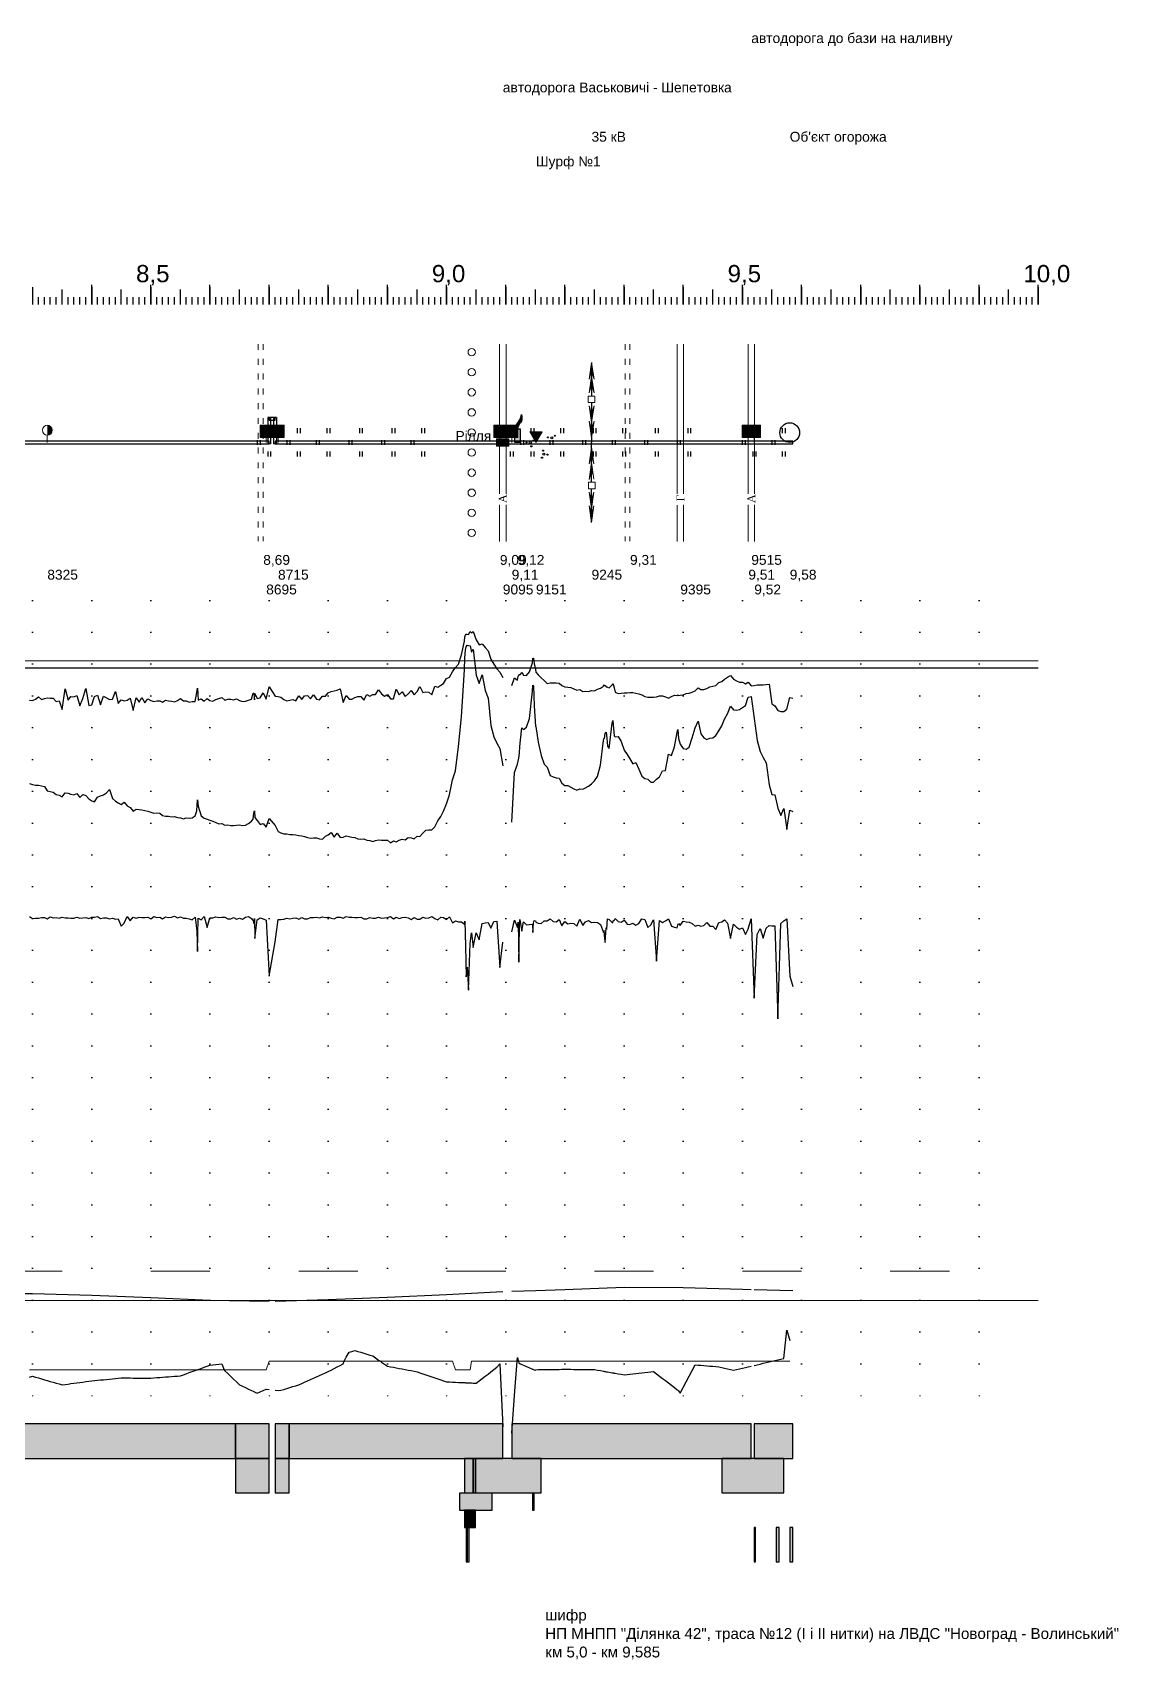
# Model space of a CAD drawing. Header units: millimetres. Extents: x -243 to 1784, y 0 to 1137.
# Drawn here: x 496 to 716.3, y 7.2 to 337.1 of the extents above; entities that cross this region are included whole.
import ezdxf

# ---------------------------------------------------------------- set-up
doc = ezdxf.new("R2010")
doc.units = ezdxf.units.MM
doc.linetypes.add('ACAD_ISO03W100', pattern=[30, 12, -18])
doc.linetypes.add('DOT', pattern=[6.35, 0, -6.35])
for name, color, linetype in [('График_G', 1, 'Continuous'), ('График_Rгр.', 79, 'Continuous'), ('График_U', 5, 'Continuous'), ('График_UPolar', 3, 'Continuous'), ('График_Глуб', 36, 'Continuous'), ('График_Среза_НеНормативной_Глубины', 10, 'Continuous'), ('ИсследТрД', 6, 'Continuous'), ('Кор сред грунта', 2, 'Continuous'), ('Макет', 7, 'Continuous'), ('Перешкоди', 7, 'Continuous'), ('Текст', 7, 'Continuous')]:
    doc.layers.add(name, color=color, linetype=linetype)
for name, color, linetype, lineweight in [('График_Rгр_20Ом.', 1, 'Continuous', 0), ('График_Rгр_50Ом.', 76, 'ACAD_ISO03W100', 0), ('График_U_085', 253, 'Continuous', 0), ('График_Нормативной_Глубины', 3, 'Continuous', 0)]:
    doc.layers.add(name, color=color, linetype=linetype, lineweight=lineweight)
doc.styles.get("Standard").update_dxf_attribs({"font": 'arial.ttf'})

# ---------------------------------------------------------------- blocks, each defined once
blk = doc.blocks.new('pipe')
at = {"layer": 'ИсследТрД'}
blk.add_lwpolyline([(0, -0.3), (1, -0.3), (1, 0.3), (0, 0.3)], close=True, dxfattribs=at)
blk = doc.blocks.new('Возд_переход')
at = {"layer": 'ИсследТрД'}
for p, q in [((-0.3, 5.1), (-0.3, -0.3)), ((0.3, 5.1), (-0.3, 5.1)), ((0.3, 5.1), (0.3, -0.3)), ((0.3, -0.3), (-0.3, -0.3))]:
    blk.add_line(p, q, dxfattribs=at)
blk = doc.blocks.new('Столб_километровый')
at = {"layer": 'Перешкоди', "linetype": 'ByBlock', "lineweight": 15}
blk.add_hatch(color=7, dxfattribs=at).paths.add_polyline_path([(0, 1.5, 0.414214), (1, 2.5, 0.414214), (0, 3.5)])
at = {"layer": 'Перешкоди', "color": 7, "linetype": 'ByBlock', "lineweight": 15}
blk.add_line((0, 0), (0, 1.5), dxfattribs=at)
blk.add_circle((0, 2.5), 1, dxfattribs=at)
blk = doc.blocks.new('Дорога_полевая')
at = {"layer": 'Перешкоди', "color": 7, "linetype": 'ACAD_ISO03W100', "lineweight": 15, "ltscale": 0.1}
for p, q in [((-1, 19.97), (-1, -20.03)), ((0, 19.97), (0, -20.03))]:
    blk.add_line(p, q, dxfattribs=at)
blk = doc.blocks.new('Установить_ПВ')
h = blk.add_hatch(color=256)
h.dxf.hatch_style = 1
h.set_gradient(color1=(255, 0, 0), color2=(250, 0, 0), one_color=1, tint=0.49)
h.paths.add_polyline_path([(1.25, 3.5), (-1.25, 3.5), (-1.25, 1), (1.25, 1)])
at = {"layer": 'Перешкоди', "color": 1, "linetype": 'ByBlock', "lineweight": 15}
for p, q in [((1.25, 3.5), (-1.25, 3.5)), ((-1.25, 3.5), (-1.25, 1)), ((1.25, 1), (1.25, 3.5)), ((-1.25, 1), (1.25, 1))]:
    blk.add_line(p, q, dxfattribs=at)
at = {"layer": 'Перешкоди', "color": 0, "linetype": 'ByBlock', "lineweight": 15}
blk.add_line((0, 1), (0, 0), dxfattribs=at)
blk = doc.blocks.new('Дорога_автомобильная')
at = {"layer": 'Перешкоди', "color": 7, "linetype": 'ByBlock', "lineweight": 15}
for p, q in [((-0.65, 19.91), (-0.65, -10.41)), ((0.68, 19.91), (0.68, -10.41)), ((-0.65, -12.61), (-0.65, -20.09)), ((0.68, -12.61), (0.68, -20.09))]:
    blk.add_line(p, q, dxfattribs=at)
at = {"layer": 'Перешкоди', "color": 7, "linetype": 'ByBlock', "lineweight": 25, "insert": (-0.8, -12.26), "char_height": 1.6, "width": 1.5652, "attachment_point": 1, "rotation": 90}
blk.add_mtext('{\\fTimes New Roman|b0|i0|c0|p18;A}', dxfattribs=at)
blk = doc.blocks.new('Кожух')
at = {"layer": 'Перешкоди', "linetype": 'ByBlock', "lineweight": 15}
blk.add_hatch(color=7, dxfattribs=at).paths.add_polyline_path([(1.24, 0.74), (-1.26, 0.74), (-1.26, -0.76), (1.24, -0.76)])
at = {"layer": 'Перешкоди', "color": 7, "linetype": 'ByBlock', "lineweight": 15}
for p, q in [((1.24, 0.74), (-1.26, 0.74)), ((-1.26, 0.74), (-1.26, -0.76)), ((1.24, -0.76), (1.24, 0.74)), ((-1.26, -0.76), (1.24, -0.76)), ((0.24, -0.76), (0.24, -0.76))]:
    blk.add_line(p, q, dxfattribs=at)
blk = doc.blocks.new('Установить_Свечу')
at = {"layer": 'Макет'}
h = blk.add_hatch(color=256, dxfattribs=at)
h.dxf.hatch_style = 1
h.set_gradient(color1=(255, 0, 0), color2=(245, 0, 0), one_color=1, tint=0.48)
edge = h.paths.add_edge_path()
edge.add_line((0.53, 2.79), (-0.07, 2.79))
edge.add_spline(control_points=[(-0.07, 2.79), (-0.08, 2.79), (-0.09, 2.79), (-0.09, 2.79)], knot_values=[3.172041, 3.172041, 3.172041, 3.172041, 3.230016, 3.230016, 3.230016, 3.230016], degree=3, periodic=0)
edge.add_spline(control_points=[(0.78, 5.7), (0.68, 5.21), (0.52, 4.5), (-0.17, 3.91), (-0.26, 3.39), (-0.16, 2.82), (-0.09, 2.79)], knot_values=[0, 0, 0, 0, 1.49347, 2.123055, 2.50913, 3.172041, 3.172041, 3.172041, 3.172041], degree=3, periodic=0)
edge.add_line((-0.09, 2.79), (-0.53, 2.79))
edge.add_line((-0.53, 2.79), (-0.53, 0))
edge.add_line((-0.53, 0), (0.53, 0))
edge.add_line((0.53, 0), (0.53, 2.79))
h = blk.add_hatch(color=256, dxfattribs=at)
h.dxf.hatch_style = 1
h.set_gradient(color1=(255, 0, 0), color2=(245, 0, 0), one_color=1, tint=0.48)
edge = h.paths.add_edge_path(flags=17)
edge.add_spline(control_points=[(0.78, 5.7), (0.68, 5.21), (0.52, 4.5), (-0.17, 3.91), (-0.26, 3.39), (-0.16, 2.82), (-0.09, 2.79)], knot_values=[0, 0, 0, 0, 1.49347, 2.123055, 2.50913, 3.172041, 3.172041, 3.172041, 3.172041], degree=3, periodic=0)
edge.add_line((-0.09, 2.79), (-0.07, 2.79))
edge.add_spline(control_points=[(-0.07, 2.79), (0.01, 2.82), (0.2, 3.66), (0.65, 4.03), (0.92, 4.68), (0.86, 5.23), (0.8, 5.6), (0.78, 5.7)], knot_values=[3.230016, 3.230016, 3.230016, 3.230016, 4.002642, 4.703049, 5.213754, 5.999148, 6.32898, 6.32898, 6.32898, 6.32898], degree=3, periodic=0)
edge = h.paths.add_edge_path(flags=17)
edge.add_spline(control_points=[(0.78, 5.7), (0.68, 5.21), (0.52, 4.5), (-0.17, 3.91), (-0.26, 3.39), (-0.16, 2.82), (-0.09, 2.79)], knot_values=[0, 0, 0, 0, 1.49347, 2.123055, 2.50913, 3.172041, 3.172041, 3.172041, 3.172041], degree=3, periodic=0)
edge.add_line((-0.09, 2.79), (-0.07, 2.79))
edge.add_spline(control_points=[(-0.07, 2.79), (0.01, 2.82), (0.2, 3.66), (0.65, 4.03), (0.92, 4.68), (0.86, 5.23), (0.8, 5.6), (0.78, 5.7)], knot_values=[3.230016, 3.230016, 3.230016, 3.230016, 4.002642, 4.703049, 5.213754, 5.999148, 6.32898, 6.32898, 6.32898, 6.32898], degree=3, periodic=0)
h = blk.add_hatch(color=256, dxfattribs=at)
h.dxf.hatch_style = 1
h.set_gradient(color1=(255, 0, 0), color2=(245, 0, 0), one_color=1, tint=0.48)
edge = h.paths.add_edge_path()
edge.add_spline(control_points=[(-0.07, 2.79), (0.01, 2.82), (0.2, 3.66), (0.65, 4.03), (0.92, 4.68), (0.86, 5.23), (0.8, 5.6), (0.78, 5.7)], knot_values=[3.230016, 3.230016, 3.230016, 3.230016, 4.002642, 4.703049, 5.213754, 5.999148, 6.32898, 6.32898, 6.32898, 6.32898], degree=3, periodic=0)
edge.add_spline(control_points=[(0.78, 5.7), (0.68, 5.21), (0.52, 4.5), (-0.17, 3.91), (-0.26, 3.39), (-0.16, 2.82), (-0.09, 2.79)], knot_values=[0, 0, 0, 0, 1.49347, 2.123055, 2.50913, 3.172041, 3.172041, 3.172041, 3.172041], degree=3, periodic=0)
edge.add_line((-0.09, 2.79), (-0.07, 2.79))
blk.add_spline([(0.78, 5.7), (0.25, 4.31), (-0.15, 3.82), (-0.22, 3.44), (-0.09, 2.79), (0.25, 3.55), (0.66, 4.12), (0.85, 4.59), (0.83, 5.38), (0.78, 5.7)], degree=3, dxfattribs=at)
at = {"layer": 'Перешкоди', "color": 0, "linetype": 'ByBlock'}
for p, q in [((-0.53, 0), (-0.53, 2.79)), ((-0.53, 2.79), (0.53, 2.79)), ((0.53, 0), (-0.53, 0)), ((0.53, 2.79), (0.53, 0))]:
    blk.add_line(p, q, dxfattribs=at)
blk = doc.blocks.new('Шурф')
at = {"layer": 'Перешкоди', "linetype": 'ByBlock', "lineweight": 15}
blk.add_hatch(color=0, dxfattribs=at).paths.add_polyline_path([(1.25, 2.17), (0, 0), (-1.25, 2.17)])
at = {"layer": 'Перешкоди', "color": 0, "linetype": 'ByBlock', "lineweight": 15}
for p, q in [((0, 0), (-1.25, 2.17)), ((1.25, 2.17), (-1.25, 2.17)), ((1.25, 2.17), (0, 0))]:
    blk.add_line(p, q, dxfattribs=at)
blk = doc.blocks.new('ЛЭП_35')
at = {"lineweight": 9}
for points in [[(0.5, 12.84), (0, 16.25), (-0.48, 12.85), (0, 14.42)], [(0.5, 10.07), (0, 13.47), (-0.48, 10.07), (0, 11.64)], [(0.5, 7.47), (0, 4.06), (-0.48, 7.46), (0, 5.9)], [(0.5, 4.34), (0, 0.94), (-0.48, 4.34), (0, 2.77)], [(0.5, 4.34), (0, 0.94), (-0.48, 4.34), (0, 2.77)], [(-0.5, -4.34), (0, -0.94), (0.48, -4.34), (0, -2.77)], [(-0.5, -4.34), (0, -0.94), (0.48, -4.34), (0, -2.77)], [(-0.5, -7.47), (0, -4.06), (0.48, -7.46), (0, -5.9)], [(-0.5, -10.07), (0, -13.47), (0.48, -10.07), (0, -11.64)], [(-0.5, -12.84), (0, -16.25), (0.48, -12.85), (0, -14.42)]]:
    blk.add_hatch(color=256, dxfattribs=at).paths.add_polyline_path(points)
for p, q in [((0, 16.25), (-0.48, 12.85)), ((-0.48, 12.85), (0, 14.42)), ((0, 13.47), (-0.48, 10.07)), ((0.5, 12.84), (0, 16.25)), ((0, 14.42), (0.5, 12.84)), ((0.5, 10.07), (0, 13.47)), ((-0.48, 10.07), (0, 11.64)), ((0, 11.64), (0.5, 10.07)), ((-0.67, 8.09), (-0.67, 9.42)), ((-0.67, 9.42), (0.67, 9.42)), ((0.67, 8.09), (-0.67, 8.09)), ((0, 4.06), (-0.48, 7.46)), ((-0.48, 7.46), (0, 5.9)), ((0.5, 7.47), (0, 4.06)), ((0, 5.9), (0.5, 7.47)), ((0.67, 9.42), (0.67, 8.09)), ((0, 0.94), (-0.48, 4.34)), ((-0.48, 4.34), (0, 2.77)), ((0.5, 4.34), (0, 0.94)), ((0, 2.77), (0.5, 4.34)), ((-0.5, -4.34), (0, -0.94)), ((0, -2.77), (-0.5, -4.34)), ((0, -0.94), (0.48, -4.34)), ((0.48, -4.34), (0, -2.77)), ((-0.5, -7.47), (0, -4.06)), ((0, -5.9), (-0.5, -7.47)), ((0, -4.06), (0.48, -7.46)), ((-0.62, -9.38), (-0.62, -8.05)), ((-0.62, -8.05), (0.71, -8.05)), ((0.71, -9.38), (-0.62, -9.38)), ((0.71, -8.05), (0.71, -9.38)), ((-0.5, -10.07), (0, -13.47)), ((0, -11.64), (-0.5, -10.07)), ((-0.5, -12.84), (0, -16.25)), ((0, -14.42), (-0.5, -12.84)), ((0, -13.47), (0.48, -10.07)), ((0.48, -10.07), (0, -11.64)), ((0, -16.25), (0.48, -12.85)), ((0.48, -12.85), (0, -14.42))]:
    blk.add_line(p, q, dxfattribs=at)
at = {"lineweight": -2}
for p, q in [((0, 16.25), (0, 9.44)), ((0, 8.09), (0, 0.94)), ((0, 0.94), (0, 0)), ((0, -0.94), (0, 0)), ((0, -8.05), (0, -0.94)), ((0, -16.25), (0, -9.38))]:
    blk.add_line(p, q, dxfattribs=at)
blk = doc.blocks.new('Дорога_грунтовая')
at = {"layer": 'Перешкоди', "color": 7, "linetype": 'ByBlock', "lineweight": 15}
for p, q in [((-0.65, 19.91), (-0.65, -10.41)), ((0.68, 19.91), (0.68, -10.41)), ((-0.65, -12.73), (-0.65, -20.09)), ((0.68, -12.63), (0.68, -20.09))]:
    blk.add_line(p, q, dxfattribs=at)
at = {"layer": 'Перешкоди', "color": 7, "linetype": 'ByBlock', "lineweight": 25, "insert": (-0.76, -11.96), "char_height": 1.6, "width": 1.5652, "attachment_point": 1, "rotation": 90}
blk.add_mtext('{\\fTimes New Roman|b0|i0|c204|p18;Г}', dxfattribs=at)
blk = doc.blocks.new('Объект')
at = {"lineweight": -2}
blk.add_circle((0, 2), 2, dxfattribs=at)
blk = doc.blocks.new('yellow')
at = {"layer": 'Кор сред грунта'}
h = blk.add_hatch(color=256, dxfattribs=at)
h.dxf.hatch_style = 1
h.paths.add_polyline_path([(0, -3.49), (1, -3.49), (1, 3.49), (0, 3.49)])
blk.add_lwpolyline([(0, -3.49), (1, -3.49), (1, 3.49), (0, 3.49)], close=True, dxfattribs=at)
blk = doc.blocks.new('red')
at = {"layer": 'График_G'}
h = blk.add_hatch(color=256, dxfattribs=at)
h.dxf.hatch_style = 1
h.paths.add_polyline_path([(0, -3.49), (1, -3.49), (1, 3.49), (0, 3.49)])
blk.add_lwpolyline([(0, -3.49), (1, -3.49), (1, 3.49), (0, 3.49)], close=True, dxfattribs=at)
blk = doc.blocks.new('blue')
at = {"layer": 'График_U'}
h = blk.add_hatch(color=256, dxfattribs=at)
h.dxf.hatch_style = 1
h.paths.add_polyline_path([(0, -3.49), (1, -3.49), (1, 3.49), (0, 3.49)])
blk.add_lwpolyline([(0, -3.49), (1, -3.49), (1, 3.49), (0, 3.49)], close=True, dxfattribs=at)
blk = doc.blocks.new('red_small')
at = {"layer": 'График_G'}
h = blk.add_hatch(color=256, dxfattribs=at)
h.dxf.hatch_style = 1
h.paths.add_polyline_path([(0, -1.74), (1, -1.74), (1, 1.74), (0, 1.74)])
blk.add_lwpolyline([(0, -1.74), (1, -1.74), (1, 1.74), (0, 1.74)], close=True, dxfattribs=at)
blk = doc.blocks.new('Луг')
at = {"layer": 'Перешкоди', "color": 3, "linetype": 'ByBlock'}
for p, q in [((-2.43, 0.5), (-2.43, -0.5)), ((-1.83, 0.5), (-1.83, -0.5)), ((-0.3, 2.93), (-0.3, 1.93)), ((0.3, 2.93), (0.3, 1.93)), ((-0.3, -1.82), (-0.3, -2.82)), ((0.3, -1.82), (0.3, -2.82))]:
    blk.add_line(p, q, dxfattribs=at)
blk = doc.blocks.new('Сх_поля')
at = {"layer": 'Перешкоди', "lineweight": -2, "insert": (0, 2.33), "char_height": 2, "width": 6.9421, "attachment_point": 1}
blk.add_mtext('Рiлля', dxfattribs=at)
blk = doc.blocks.new('Посадка')
at = {"layer": 'Перешкоди', "color": 3, "linetype": 'ByBlock', "lineweight": 15}
for centre in [(0.05, 18.32), (0.05, 14.25), (0.05, 10.18), (0.05, 6.11), (0.05, 2.04), (0.05, -2.04), (0.05, -6.11), (0.05, -10.18), (0.05, -14.25), (0.05, -18.32)]:
    blk.add_circle(centre, 0.75, dxfattribs=at)
blk = doc.blocks.new('Заросли_пролазные')
at = {"lineweight": -2}
h = blk.add_hatch(color=256, dxfattribs=at)
h.set_gradient(color1=(5, 5, 5), color2=(0, 0, 0), one_color=1)
h.paths.add_polyline_path([(1.49, 0.36, 1), (1.28, 0.36, 1)])
h.paths.add_polyline_path([(-0.1, 0.01, 1), (0.11, 0.01, 1)])
h.paths.add_polyline_path([(1.09, -0.77, 1), (0.88, -0.77, 1)])
h = blk.add_hatch(color=256, dxfattribs=at)
h.set_gradient(color1=(5, 5, 5), color2=(0, 0, 0), one_color=1)
h.paths.add_polyline_path([(5.84, 1.38, 1), (5.63, 1.38, 1)])
h.paths.add_polyline_path([(4.25, 1.03, 1), (4.46, 1.03, 1)])
h.paths.add_polyline_path([(5.44, 0.25, 1), (5.23, 0.25, 1)])
h = blk.add_hatch(color=256, dxfattribs=at)
h.set_gradient(color1=(5, 5, 5), color2=(0, 0, 0), one_color=1)
h.paths.add_polyline_path([(3.47, -1.65, 1), (3.26, -1.65, 1)])
h.paths.add_polyline_path([(3.26, -3.07, 1), (3.04, -3.07, 1)])
h.paths.add_polyline_path([(4.35, -2.46, 1), (4.14, -2.46, 1)])
for centre, radius in [((0, 0.01), 0.105), ((0.79, -0.06), 0.21), ((1.39, 0.36), 0.105), ((4.35, 1.03), 0.105), ((5.14, 0.96), 0.21), ((5.33, 0.25), 0.105), ((5.74, 1.38), 0.105), ((0.98, -0.77), 0.105), ((3.15, -3.07), 0.105), ((3.36, -1.65), 0.105), ((3.52, -2.36), 0.21), ((4.25, -2.46), 0.105)]:
    blk.add_circle(centre, radius, dxfattribs=at)
blk = doc.blocks.new('shkalaKm')
at = {"layer": 'Макет', "lineweight": -2}
for p, q in [((0, 3.5), (0, 0)), ((10, 3.5), (10, 0))]:
    blk.add_line(p, q, dxfattribs=at)
at = {"layer": 'Макет'}
for p, q in [((5, 0), (5, 3)), ((10, 0), (10, 4)), ((1, 0), (1, 1.5)), ((2, 0), (2, 1.5)), ((3, 0), (3, 1.5)), ((4, 0), (4, 1.5)), ((6, 0), (6, 1.5)), ((7, 0), (7, 1.5)), ((8, 0), (8, 1.5)), ((9, 0), (9, 1.5))]:
    blk.add_line(p, q, dxfattribs=at)
blk = doc.blocks.new('dots')
at = {"layer": 'Макет', "linetype": 'DOT', "lineweight": -2}
blk.add_line((0, 0), (0, -167), dxfattribs=at)

msp = doc.modelspace()

# ---------------------------------------------------------------- linework, layer by layer
at = {"layer": 'График_G'}
for points in [[(495.4, 157.91), (496, 157.51), (496.6, 157.58), (497.2, 157.57), (497.8, 157.69), (498.4, 157.68), (499, 157.4), (499.6, 157.82), (500.2, 157.63), (500.8, 157.72), (501.4, 157.56), (502, 157.77), (502.6, 157.64), (503.2, 157.63), (503.8, 157.54), (504.4, 157.56), (505, 157.76), (505.6, 157.57), (506.2, 157.59), (506.8, 157.72), (507.4, 157.51), (508, 157.77), (508.6, 157.76), (509.2, 157.87), (509.8, 157.49), (510.4, 157.59), (511, 157.64), (511.6, 157.45), (512.2, 157.54), (512.8, 157.37), (513.4, 157.4), (514, 155.96), (514.6, 156.51), (515.2, 157.91), (515.8, 157), (516.4, 157.76), (517, 157.57), (517.6, 157.78), (518.2, 157.72), (518.8, 157.7), (519.4, 157.77), (520, 157.39), (520.6, 157.87), (521.2, 157.68), (521.8, 157.77), (522.4, 157.45), (523, 157.82), (523.6, 157.72), (524.2, 157.74), (524.8, 157.96), (525.4, 157.64), (526, 157.82), (526.6, 157.54), (527.2, 157.56), (527.8, 157.39), (528.4, 157.19), (529, 157.78), (529.36, 154.9), (529.48, 150.77), (529.6, 157.58), (530.2, 157.2), (530.8, 157.87), (531.4, 155.63), (532, 157.59), (532.6, 157.64), (533.2, 157.82), (533.8, 157.72), (534.4, 157.74), (535, 157.77), (535.6, 157.45), (536.2, 157.45), (536.8, 157.72), (537.4, 157.37), (538, 157.57), (538.6, 157.38), (539.2, 157.78), (539.8, 157.91), (540.4, 157.51), (540.76, 157.02), (540.88, 156.45), (541, 157.5), (541.12, 153.45), (541.6, 157.21), (542.2, 157.64), (542.8, 157.45), (543.4, 157.16), (544, 145.8), (545.2, 152.73), (545.8, 157.26), (546.4, 157.26), (547, 157.35), (547.6, 157.56), (548.2, 157.39), (548.8, 157.57), (549.4, 157.59), (550, 157.35), (550.6, 157.7), (551.2, 157.4), (551.8, 157.39), (552.4, 157.69), (553, 157.68), (553.6, 157.77), (554.2, 157.64), (554.8, 157.82), (555.4, 157.72), (556, 157.74), (556.6, 157.56), (557.2, 157.39), (557.8, 157.75), (558.4, 157.78), (559, 157.54), (559.6, 157.89), (560.2, 157.77), (560.8, 157.76), (561.4, 157.69), (562, 157.68), (562.6, 157.77), (563.2, 157.45), (563.8, 157.45), (564.4, 157.72), (565, 157.56), (565.6, 157.56), (566.2, 157.76), (566.8, 157.57), (567.4, 157.59), (568, 157.72), (568.6, 157.89), (569.2, 157.4), (569.8, 157.76), (570.4, 157.5), (571, 157.68), (571.6, 157.77), (572.2, 157.64), (572.8, 157.26), (573.4, 157.72), (574, 157.37), (574.6, 157.37), (575.2, 157.76), (575.8, 157.57), (576.4, 157.59), (577, 157.91), (577.6, 157.51), (578.2, 157.21), (578.8, 157.76), (579.4, 157.69), (580, 157.31), (580.6, 157.81), (581.2, 156.63), (581.8, 156.98), (582.4, 156.84), (583, 156.82), (583.6, 156.37), (583.72, 156.92), (583.84, 151.85), (583.96, 145.69), (584.2, 147.65), (584.44, 142.94), (584.8, 152.42), (585.04, 154.56), (585.4, 151.61), (586, 154.6), (586.6, 153.15), (587.2, 156.46), (587.8, 156.63), (588.4, 156.67), (589, 155.54), (589.6, 156.85), (590.2, 156.92), (590.8, 147.55), (591.4, 152.71)], [(593.2, 154.79), (593.8, 157.12), (594.4, 155.66), (594.52, 156.73), (594.64, 148.65), (594.76, 155.37), (594.88, 157.25), (595, 156.42), (595.24, 154.9), (595.6, 156.83), (596.2, 156.22), (596.8, 156.24), (597.4, 156.33), (597.52, 154.67), (597.64, 156.54), (597.76, 157.1), (598, 157.01), (598.12, 156.73), (598.6, 156.53), (599.2, 156.5), (599.8, 157), (600.4, 156.99), (601, 157.4), (601.6, 156.85), (602.2, 156.84), (602.8, 157.25), (603.4, 155.98), (604, 156.91), (604.6, 156.42), (605.2, 156.57), (605.8, 156.5), (606.4, 155.93), (607, 157.33), (607.6, 156.09), (608.2, 156.79), (608.8, 157.08), (609.4, 156.68), (610, 156.71), (610.6, 156.69), (611.2, 156.3), (611.8, 154.63), (611.92, 155.05), (612.04, 153.37), (612.16, 152.63), (612.4, 155.58), (612.52, 155.32), (612.64, 157.4), (613, 157.28), (613.6, 156.7), (613.72, 156.64), (613.84, 157.14), (613.96, 157.1), (614.2, 157.5), (614.8, 156.85), (615.4, 156.77), (616, 157.14), (616.6, 156.34), (617.2, 156.29), (617.8, 156.55), (618.4, 156.14), (619, 156.44), (619.6, 157.4), (620.2, 157.31), (620.8, 155.66), (621.4, 156.17), (622, 157.24), (622.6, 148.81), (623.2, 157.07), (623.8, 156.65), (624.4, 157), (625, 157.41), (625.6, 155.92), (626.2, 155.73), (626.8, 155.61), (626.92, 156.14), (627.04, 156.44), (627.4, 156.1), (628, 156.93), (628.6, 156.78), (629.2, 156.73), (629.8, 156.49), (630.4, 155.9), (631, 156.14), (631.6, 155.9), (632.2, 156.07), (632.8, 156.67), (633.4, 155.92), (634, 155.92), (634.6, 155.24), (635.2, 156.7), (635.8, 156.81), (636.4, 157.22), (637, 156.56), (637.6, 153.42), (638.2, 156.36), (638.8, 155.74), (639.4, 155.34), (640, 155.58), (640.6, 154.22), (641.2, 155.32), (641.8, 157.41), (642.4, 141.36), (643, 154.24), (643.6, 155.43), (644.2, 153.53), (644.8, 155.51), (645.4, 156.1), (646, 156), (646.6, 156.03), (647.2, 137.13), (647.8, 156.49), (648.4, 157.02), (649, 157.44), (649.6, 145.82), (650.2, 143.67)]]:
    msp.add_lwpolyline(points, dxfattribs=at)
at = {"layer": 'График_Rгр.'}
for points in [[(593.2, 81.91), (598.12, 82.07), (604, 82.26), (616, 82.75), (628, 82.64), (640, 82.31), (641.8, 82.26)], [(423.4, 80.16), (424, 80.16), (436, 80.67), (448, 81.16), (460, 81.24), (472, 81.33), (484, 81.42), (496, 81.42), (508, 81.13), (520, 80.62), (532, 80.11), (544, 79.86)], [(545.2, 79.9), (556, 80.26), (568, 80.72), (580, 81.26), (591.4, 81.82)], [(642.4, 82.25), (650.2, 82.05)]]:
    msp.add_lwpolyline(points, dxfattribs=at)
at = {"layer": 'График_Rгр_20Ом.'}
msp.add_lwpolyline([(100, 80), (700, 80)], dxfattribs=at)
at = {"layer": 'График_Rгр_50Ом.'}
msp.add_lwpolyline([(100, 86), (700, 86)], dxfattribs=at)
at = {"layer": 'График_U'}
for points in [[(495.4, 184.84), (496, 184.65), (496.6, 184.54), (497.2, 184.51), (497.8, 184.42), (498.4, 184.28), (499, 183.4), (499.6, 183.22), (500.2, 183.13), (500.8, 182.6), (501.4, 182.48), (502, 182.16), (502.6, 182.99), (503.2, 182.9), (503.8, 182.67), (504.4, 182.59), (505, 182.85), (505.6, 181.99), (506.2, 182.6), (506.8, 182.46), (507.4, 181.72), (508, 181.37), (508.6, 181.13), (509.2, 182.08), (509.8, 182.39), (510.4, 182.53), (511, 182.94), (511.6, 183.66), (512.2, 181.83), (512.8, 181.28), (513.4, 180.97), (514, 180.63), (514.6, 181.06), (515.2, 180.3), (515.8, 179.98), (516.4, 179.26), (517, 179.66), (517.6, 179.61), (518.2, 179.54), (518.8, 179.4), (519.4, 179.22), (520, 179.05), (520.6, 178.82), (521.2, 178.93), (521.8, 178.84), (522.4, 178.36), (523, 178.24), (523.6, 178.24), (524.2, 178.1), (524.8, 178.15), (525.4, 177.94), (526, 177.92), (526.6, 177.67), (527.2, 177.87), (527.8, 177.83), (528.4, 177.92), (529, 178.27), (529.36, 179.29), (529.48, 181.56), (529.6, 180.23), (530.2, 178.29), (530.8, 177.85), (531.4, 177.62), (532, 177.45), (532.6, 177.2), (533.2, 176.97), (533.8, 176.71), (534.4, 176.74), (535, 176.44), (535.6, 176.46), (536.2, 176.35), (536.8, 176.35), (537.4, 176.42), (538, 176.46), (538.6, 176.34), (539.2, 176.39), (539.8, 176.76), (540.4, 177.22), (540.76, 177.61), (540.88, 178.82), (541, 179.33), (541.12, 177.98), (541.6, 177.36), (542.2, 176.56), (542.8, 176.72), (543.4, 175.99), (544, 177.76), (545.2, 176.34), (545.8, 175.1), (546.4, 174.84), (547, 174.65), (547.6, 174.66), (548.2, 174.51), (548.8, 174.52), (549.4, 174.44), (550, 174.31), (550.6, 174.28), (551.2, 174.12), (551.8, 173.92), (552.4, 173.75), (553, 173.85), (553.6, 173.84), (554.2, 173.66), (554.8, 173.57), (555.4, 174.19), (556, 174.47), (556.6, 174.95), (557.2, 173.99), (557.8, 174.81), (558.4, 173.89), (559, 173.96), (559.6, 174.22), (560.2, 174.08), (560.8, 173.98), (561.4, 173.92), (562, 173.64), (562.6, 173.54), (563.2, 173.66), (563.8, 173.4), (564.4, 173.29), (565, 173.12), (565.6, 173.29), (566.2, 173.47), (566.8, 173.36), (567.4, 173.4), (568, 173.4), (568.6, 172.85), (569.2, 173.26), (569.8, 173.05), (570.4, 173.38), (571, 173.54), (571.6, 173.43), (572.2, 173.91), (572.8, 173.82), (573.4, 173.61), (574, 174.19), (574.6, 174.1), (575.2, 174.77), (575.8, 175.39), (576.4, 175.44), (577, 175.46), (577.6, 176.09), (578.2, 177.32), (578.8, 178.19), (579.4, 179.24), (580, 180.72), (580.6, 182.57), (581.2, 185.6), (581.8, 187.46), (582.4, 192.37), (583, 198.38), (583.6, 207.9), (583.72, 210.37), (583.84, 211.91), (583.96, 212.56), (584.2, 212.88), (584.44, 212.86), (584.8, 212.76), (585.04, 211.46), (585.4, 212.06), (586, 206.84), (586.6, 205.12), (587.2, 206.9), (587.8, 203.75), (588.4, 202.16), (589, 196.62), (589.6, 194.34), (590.2, 193.04), (590.8, 191.97), (591.4, 188.43)], [(593.2, 177.04), (593.8, 187.06), (594.4, 188.8), (594.52, 189.4), (594.64, 190.02), (594.76, 191.02), (594.88, 192.34), (595, 193.68), (595.24, 196.18), (595.6, 195.81), (596.2, 196.28), (596.8, 198.04), (597.4, 203.55), (597.52, 204.83), (597.64, 204.69), (597.76, 200.63), (598, 196.44), (598.12, 196.43), (598.6, 193.27), (599.2, 190.51), (599.8, 188.76), (600.4, 188.18), (601, 186.48), (601.6, 186.24), (602.2, 186.04), (602.8, 185.97), (603.4, 184.96), (604, 184.45), (604.6, 184.45), (605.2, 184.14), (605.8, 183.77), (606.4, 183.52), (607, 183.75), (607.6, 183.7), (608.2, 184.01), (608.8, 184.29), (609.4, 184.82), (610, 185.4), (610.6, 186.28), (611.2, 188.59), (611.8, 193.56), (611.92, 193.96), (612.04, 193.96), (612.16, 195.03), (612.4, 195.26), (612.52, 194.05), (612.64, 192.4), (613, 191.99), (613.6, 197.06), (613.72, 197.63), (613.84, 196.01), (613.96, 194.52), (614.2, 194.33), (614.8, 194.36), (615.4, 193.38), (616, 191.64), (616.6, 190.77), (617.2, 189.89), (617.8, 188.87), (618.4, 189.15), (619, 187.78), (619.6, 186.37), (620.2, 185.86), (620.8, 185.72), (621.4, 185.14), (622, 185.14), (622.6, 185.74), (623.2, 186.23), (623.8, 187.45), (624.4, 187.5), (625, 190.84), (625.6, 190.53), (626.2, 192.3), (626.8, 195.17), (626.92, 195.81), (627.04, 193.96), (627.4, 192.83), (628, 191.93), (628.6, 191.85), (629.2, 192.25), (629.8, 194.12), (630.4, 196.13), (631, 197.5), (631.6, 194.93), (632.2, 194.13), (632.8, 193.8), (633.4, 194.03), (634, 194.13), (634.6, 194.59), (635.2, 195.56), (635.8, 196.57), (636.4, 197.92), (637, 198.96), (637.6, 200.52), (638.2, 199.77), (638.8, 199.73), (639.4, 199.89), (640, 200.28), (640.6, 200.7), (641.2, 202.36), (641.8, 202.53), (642.4, 198.05), (643, 193.57), (643.6, 191.33), (644.2, 190.1), (644.8, 189.08), (645.4, 184.59), (646, 182.64), (646.6, 182.57), (647.2, 179.86), (647.8, 178.38), (648.4, 179.82), (649, 175.56), (649.6, 179.42), (650.2, 179.18)]]:
    msp.add_lwpolyline(points, dxfattribs=at)
at = {"layer": 'График_U_085'}
msp.add_lwpolyline([(100, 209.7), (700, 209.7)], dxfattribs=at)
at = {"layer": 'График_UPolar'}
for points in [[(495.4, 201.77), (496, 201.67), (496.6, 201.94), (497.2, 202.42), (497.8, 201.88), (498.4, 202.1), (499, 202.2), (499.6, 202.18), (500.2, 202.18), (500.8, 201.52), (501.4, 201.62), (502, 199.89), (502.6, 204.04), (503.2, 201.75), (503.8, 202.52), (504.4, 202.46), (505, 202.67), (505.6, 200.64), (506.2, 202.08), (506.8, 204.09), (507.4, 200.65), (508, 200.78), (508.6, 202.5), (509.2, 202.76), (509.8, 200.8), (510.4, 202.6), (511, 202.2), (511.6, 201.89), (512.2, 201.98), (512.8, 203.53), (513.4, 201.06), (514, 201.84), (514.6, 201.65), (515.2, 201.74), (515.8, 202.15), (516.4, 199.69), (517, 202.2), (517.6, 201.37), (518.2, 202.3), (518.8, 201.2), (519.4, 202.03), (520, 201.66), (520.6, 201.5), (521.2, 201.59), (521.8, 201.59), (522.4, 201.38), (523, 201.75), (523.6, 201.6), (524.2, 201.55), (524.8, 201.41), (525.4, 201.72), (526, 202.07), (526.6, 201.64), (527.2, 201.59), (527.8, 201.34), (528.4, 201.49), (529, 201.5), (529.36, 203.29), (529.48, 204.16), (529.6, 201.76), (530.2, 202.02), (530.8, 201.55), (531.4, 202.07), (532, 201.68), (532.6, 201.57), (533.2, 201.87), (533.8, 202.12), (534.4, 202.29), (535, 201.74), (535.6, 201.96), (536.2, 201.96), (536.8, 201.83), (537.4, 202.03), (538, 201.71), (538.6, 201.5), (539.2, 201.54), (539.8, 201.79), (540.4, 201.98), (540.76, 203.2), (540.88, 203.18), (541, 201.83), (541.12, 203.09), (541.6, 202.1), (542.2, 202.21), (542.8, 203.27), (543.4, 201.95), (544, 204.49), (545.2, 202.56), (545.8, 202.52), (546.4, 202.34), (547, 201.92), (547.6, 201.59), (548.2, 201.76), (548.8, 201.89), (549.4, 201.6), (550, 202.63), (550.6, 201.92), (551.2, 202.64), (551.8, 202.71), (552.4, 202.04), (553, 202.82), (553.6, 201.93), (554.2, 201.82), (554.8, 202.59), (555.4, 202.57), (556, 203.23), (556.6, 203.51), (557.2, 203.64), (557.8, 203.81), (558.4, 204.05), (559, 201.29), (559.6, 202.69), (560.2, 201.94), (560.8, 201.93), (561.4, 202.3), (562, 202.5), (562.6, 202.48), (563.2, 201.75), (563.8, 202.89), (564.4, 202.57), (565, 202.91), (565.6, 202.93), (566.2, 203.87), (566.8, 203.02), (567.4, 202.58), (568, 202.92), (568.6, 202.01), (569.2, 202.03), (569.8, 203.97), (570.4, 202.85), (571, 203.45), (571.6, 202.53), (572.2, 203.04), (572.8, 203.72), (573.4, 202.85), (574, 203.53), (574.6, 204.53), (575.2, 203.29), (575.8, 203.46), (576.4, 203.39), (577, 202.85), (577.6, 204.6), (578.2, 204.42), (578.8, 204.79), (579.4, 205.14), (580, 206.12), (580.6, 206.45), (581.2, 207.49), (581.8, 208.36), (582.4, 209.07), (583, 210.93), (583.6, 213.69), (583.72, 214.6), (583.84, 214.96), (583.96, 215.13), (584.2, 215.13), (584.44, 215.05), (584.8, 215.68), (585.04, 215.38), (585.4, 215.68), (586, 213.96), (586.6, 212.99), (587.2, 213.19), (587.8, 212.43), (588.4, 211.78), (589, 210.1), (589.6, 209.07), (590.2, 208.08), (590.8, 207.43), (591.4, 206.34)], [(593.2, 204.75), (593.8, 206.28), (594.4, 205.79), (594.52, 206.59), (594.64, 206.79), (594.76, 206.98), (594.88, 207.04), (595, 206.96), (595.24, 207.43), (595.6, 206.83), (596.2, 206.73), (596.8, 207.52), (597.4, 209.3), (597.52, 210.26), (597.64, 210.26), (597.76, 209.22), (598, 207.96), (598.12, 207.46), (598.6, 206.91), (599.2, 206.3), (599.8, 205.77), (600.4, 205.13), (601, 205.29), (601.6, 205.28), (602.2, 205.25), (602.8, 205.23), (603.4, 204.72), (604, 204.48), (604.6, 204.38), (605.2, 204.32), (605.8, 204.07), (606.4, 203.79), (607, 203.93), (607.6, 203.53), (608.2, 203.55), (608.8, 203.53), (609.4, 203.71), (610, 203.68), (610.6, 203.98), (611.2, 204.18), (611.8, 204.59), (611.92, 204.88), (612.04, 204.72), (612.16, 204.72), (612.4, 204.48), (612.52, 204.49), (612.64, 204.41), (613, 204.25), (613.6, 204.9), (613.72, 205.11), (613.84, 204.74), (613.96, 204.24), (614.2, 203.36), (614.8, 203.08), (615.4, 203.19), (616, 203.23), (616.6, 203.26), (617.2, 203.3), (617.8, 203.28), (618.4, 203.18), (619, 203.02), (619.6, 202.83), (620.2, 202.47), (620.8, 202.38), (621.4, 202.36), (622, 202.38), (622.6, 202.46), (623.2, 202.61), (623.8, 202.63), (624.4, 202.46), (625, 202.17), (625.6, 202.52), (626.2, 202.74), (626.8, 202.69), (626.92, 202.81), (627.04, 202.7), (627.4, 202.74), (628, 202.86), (628.6, 203.11), (629.2, 203.16), (629.8, 203.38), (630.4, 203.65), (631, 204.26), (631.6, 203.91), (632.2, 203.89), (632.8, 204.14), (633.4, 204.44), (634, 204.58), (634.6, 204.75), (635.2, 205.31), (635.8, 205.54), (636.4, 206), (637, 206.41), (637.6, 206.77), (638.2, 206.03), (638.8, 205.68), (639.4, 205.4), (640, 205.43), (640.6, 205.09), (641.2, 205.42), (641.8, 204.65), (642.4, 204.71), (643, 204.84), (643.6, 204.86), (644.2, 204.86), (644.8, 204.91), (645.4, 204.97), (646, 200.99), (646.6, 200.64), (647.2, 199.67), (647.8, 199.49), (648.4, 199.44), (649, 199.95), (649.6, 202.3), (650.2, 202.14)]]:
    msp.add_lwpolyline(points, dxfattribs=at)
at = {"layer": 'График_Глуб'}
for points in [[(495.4, 64.51), (496, 64.67), (496.6, 64.49), (497.2, 64.32), (497.8, 64.15), (498.4, 63.97), (499, 63.8), (499.6, 63.63), (500.2, 63.46), (500.8, 63.28), (501.4, 63.11), (502, 62.94), (502.6, 63.02), (503.2, 63.09), (503.8, 63.17), (504.4, 63.25), (505, 63.33), (505.6, 63.41), (506.2, 63.49), (506.8, 63.57), (507.4, 63.65), (508, 63.73), (508.6, 63.79), (509.2, 63.85), (509.8, 63.91), (510.4, 63.97), (511, 64.03), (511.6, 64.09), (512.2, 64.15), (512.8, 64.21), (513.4, 64.27), (514, 64.32), (514.6, 64.32), (515.2, 64.32), (515.8, 64.32), (516.4, 64.31), (517, 64.31), (517.6, 64.31), (518.2, 64.31), (518.8, 64.3), (519.4, 64.3), (520, 64.3), (520.6, 64.34), (521.2, 64.39), (521.8, 64.43), (522.4, 64.48), (523, 64.53), (523.6, 64.57), (524.2, 64.62), (524.8, 64.66), (525.4, 64.71), (526, 64.75), (526.6, 64.97), (527.2, 65.19), (527.8, 65.4), (528.4, 65.62), (529, 65.84), (529.36, 65.97), (529.45, 66)], [(534.9, 66), (535, 65.78), (535.6, 65.21), (536.2, 64.64), (536.8, 64.07), (537.4, 63.51), (538, 62.94), (538.6, 62.65), (539.2, 62.37), (539.8, 62.08), (540.4, 61.8), (540.76, 61.63), (540.88, 61.57), (541, 61.51), (541.12, 61.45), (541.6, 61.23), (542.2, 61.51), (542.8, 61.79), (543.4, 62.06), (544, 62)], [(545.2, 61.87), (545.8, 61.81), (546.4, 61.82), (547, 62.01), (547.6, 62.19), (548.2, 62.38), (548.8, 62.56), (549.4, 62.75), (550, 62.94), (550.6, 63.21), (551.2, 63.47), (551.8, 63.74), (552.4, 64.01), (553, 64.28), (553.6, 64.55), (554.2, 64.82), (554.8, 65.09), (555.4, 65.36), (556, 65.62), (556.6, 65.93), (557.2, 66.24), (557.8, 66.55), (558.4, 66.86), (559, 67.16), (559.24, 67.7)], [(566.58, 67.7), (566.8, 67.55), (567.4, 67.14), (568, 66.73), (568.6, 66.61), (569.2, 66.5), (569.8, 66.39), (570.4, 66.27), (571, 66.16), (571.6, 66.05), (572.2, 65.93), (572.8, 65.82), (573.4, 65.71), (574, 65.59), (574.6, 65.39), (575.2, 65.19), (575.8, 64.98), (576.4, 64.78), (577, 64.57), (577.6, 64.37), (578.2, 64.17), (578.8, 63.96), (579.4, 63.76), (580, 63.56), (580.6, 63.52), (581.2, 63.49), (581.8, 63.46), (582.4, 63.43), (583, 63.4), (583.6, 63.37), (583.72, 63.37), (583.84, 63.36), (583.96, 63.36), (584.2, 63.34), (584.44, 63.33), (584.8, 63.31), (585.04, 63.3), (585.4, 63.28), (586, 63.25), (586.6, 63.72), (587.2, 64.19), (587.8, 64.66), (588.4, 65.12), (589, 65.59), (589.6, 66.06), (590.2, 66.53), (590.8, 67.16), (591.4, 54.41)], [(593.2, 53.14), (593.8, 60.79), (594.34, 67.7)], [(594.56, 67.7), (594.64, 67.32), (594.76, 67.27), (594.88, 67.21), (595, 67.16), (595.24, 67.06), (595.6, 66.91), (596.2, 66.65), (596.8, 66.39), (597.4, 66.13), (597.52, 66.08), (597.64, 66.03), (597.76, 65.98), (598, 65.88), (598.12, 66), (598.6, 66.01), (599.2, 66.02), (599.8, 66.03), (600.4, 66.04), (601, 66.05), (601.6, 66.06), (602.2, 66.07), (602.8, 66.07), (603.4, 66.08), (604, 66.09), (604.6, 66.09), (605.2, 66.08), (605.8, 66.07), (606.4, 66.06), (607, 66.05), (607.6, 66.05), (608.2, 66.04), (608.8, 66.03), (609.4, 66.02), (610, 66.01), (610.6, 65.91), (611.2, 65.8), (611.8, 65.7), (611.92, 65.67), (612.04, 65.65), (612.16, 65.63), (612.4, 65.59), (612.52, 65.57), (612.64, 65.55), (613, 65.48), (613.6, 65.38), (613.72, 65.36), (613.84, 65.34), (613.96, 65.32), (614.2, 65.27), (614.8, 65.17), (615.4, 65.06), (616, 64.96), (616.6, 65.02), (617.2, 65.09), (617.8, 65.16), (618.4, 65.22), (619, 65.29), (619.6, 65.36), (620.2, 65.43), (620.8, 65.49), (621.4, 65.56), (622, 65.63), (622.6, 65.16), (623.2, 64.7), (623.8, 64.24), (624.4, 63.78), (625, 63.32), (625.6, 62.86), (626.2, 62.4), (626.8, 61.93), (626.92, 61.84), (627.04, 61.71), (627.4, 61.21), (628, 62.37), (628.6, 63.53), (629.2, 64.68), (629.8, 65.84), (630.4, 66.99), (631, 66.94), (631.6, 66.89), (632.2, 66.84), (632.8, 66.78), (633.4, 66.73), (634, 66.68), (634.6, 66.62), (635.2, 66.57), (635.8, 66.43), (636.4, 66.3), (637, 66.16), (637.6, 66.03), (638.2, 65.89), (638.8, 66.03), (639.4, 66.17), (640, 66.31), (640.6, 66.45), (641.2, 66.59), (641.8, 66.73)], [(642.4, 66.87), (643, 67.01), (643.6, 67.15), (644.2, 67.29), (644.8, 67.43), (645.4, 67.57), (645.96, 67.7)]]:
    msp.add_lwpolyline(points, dxfattribs=at)
at = {"layer": 'График_Нормативной_Глубины'}
msp.add_lwpolyline([(495.4, 66), (496, 66), (496.6, 66), (497.2, 66), (497.8, 66), (498.4, 66), (499, 66), (499.6, 66), (500.2, 66), (500.8, 66), (501.4, 66), (502, 66), (502.6, 66), (503.2, 66), (503.8, 66), (504.4, 66), (505, 66), (505.6, 66), (506.2, 66), (506.8, 66), (507.4, 66), (508, 66), (508.6, 66), (509.2, 66), (509.8, 66), (510.4, 66), (511, 66), (511.6, 66), (512.2, 66), (512.8, 66), (513.4, 66), (514, 66), (514.6, 66), (515.2, 66), (515.8, 66), (516.4, 66), (517, 66), (517.6, 66), (518.2, 66), (518.8, 66), (519.4, 66), (520, 66), (520.6, 66), (521.2, 66), (521.8, 66), (522.4, 66), (523, 66), (523.6, 66), (524.2, 66), (524.8, 66), (525.4, 66), (526, 66), (526.6, 66), (527.2, 66), (527.8, 66), (528.4, 66), (529, 66), (529.36, 66), (529.48, 66), (529.6, 66), (530.2, 66), (530.8, 66), (531.4, 66), (532, 66), (532.6, 66), (533.2, 66), (533.8, 66), (534.4, 66), (535, 66), (535.6, 66), (536.2, 66), (536.8, 66), (537.4, 66), (538, 66), (538.6, 66), (539.2, 66), (539.8, 66), (540.4, 66), (540.76, 66), (540.88, 66), (541, 66), (541.12, 66), (541.6, 66), (542.2, 66), (542.8, 66), (543.4, 66), (544, 67.7), (545.2, 67.7), (545.8, 67.7), (546.4, 67.7), (547, 67.7), (547.6, 67.7), (548.2, 67.7), (548.8, 67.7), (549.4, 67.7), (550, 67.7), (550.6, 67.7), (551.2, 67.7), (551.8, 67.7), (552.4, 67.7), (553, 67.7), (553.6, 67.7), (554.2, 67.7), (554.8, 67.7), (555.4, 67.7), (556, 67.7), (556.6, 67.7), (557.2, 67.7), (557.8, 67.7), (558.4, 67.7), (559, 67.7), (559.6, 67.7), (560.2, 67.7), (560.8, 67.7), (561.4, 67.7), (562, 67.7), (562.6, 67.7), (563.2, 67.7), (563.8, 67.7), (564.4, 67.7), (565, 67.7), (565.6, 67.7), (566.2, 67.7), (566.8, 67.7), (567.4, 67.7), (568, 67.7), (568.6, 67.7), (569.2, 67.7), (569.8, 67.7), (570.4, 67.7), (571, 67.7), (571.6, 67.7), (572.2, 67.7), (572.8, 67.7), (573.4, 67.7), (574, 67.7), (574.6, 67.7), (575.2, 67.7), (575.8, 67.7), (576.4, 67.7), (577, 67.7), (577.6, 67.7), (578.2, 67.7), (578.8, 67.7), (579.4, 67.7), (580, 67.7), (580.6, 67.7), (581.2, 67.7), (581.8, 66), (582.4, 66), (583, 66), (583.6, 66), (583.72, 66), (583.84, 66), (583.96, 66), (584.2, 66), (584.44, 66), (584.8, 66), (585.04, 67.7), (585.4, 67.7), (586, 67.7), (586.6, 67.7), (587.2, 67.7), (587.8, 67.7), (588.4, 67.7), (589, 67.7), (589.6, 67.7), (590.2, 67.7), (590.8, 67.7), (591.4, 67.7), (593.2, 67.7), (593.8, 67.7), (594.4, 67.7), (594.52, 67.7), (594.64, 67.7), (594.76, 67.7), (594.88, 67.7), (595, 67.7), (595.24, 67.7), (595.6, 67.7), (596.2, 67.7), (596.8, 67.7), (597.4, 67.7), (597.52, 67.7), (597.64, 67.7), (597.76, 67.7), (598, 67.7), (598.12, 67.7), (598.6, 67.7), (599.2, 67.7), (599.8, 67.7), (600.4, 67.7), (601, 67.7), (601.6, 67.7), (602.2, 67.7), (602.8, 67.7), (603.4, 67.7), (604, 67.7), (604.6, 67.7), (605.2, 67.7), (605.8, 67.7), (606.4, 67.7), (607, 67.7), (607.6, 67.7), (608.2, 67.7), (608.8, 67.7), (609.4, 67.7), (610, 67.7), (610.6, 67.7), (611.2, 67.7), (611.8, 67.7), (611.92, 67.7), (612.04, 67.7), (612.16, 67.7), (612.4, 67.7), (612.52, 67.7), (612.64, 67.7), (613, 67.7), (613.6, 67.7), (613.72, 67.7), (613.84, 67.7), (613.96, 67.7), (614.2, 67.7), (614.8, 67.7), (615.4, 67.7), (616, 67.7), (616.6, 67.7), (617.2, 67.7), (617.8, 67.7), (618.4, 67.7), (619, 67.7), (619.6, 67.7), (620.2, 67.7), (620.8, 67.7), (621.4, 67.7), (622, 67.7), (622.6, 67.7), (623.2, 67.7), (623.8, 67.7), (624.4, 67.7), (625, 67.7), (625.6, 67.7), (626.2, 67.7), (626.8, 67.7), (626.92, 67.7), (627.04, 67.7), (627.4, 67.7), (628, 67.7), (628.6, 67.7), (629.2, 67.7), (629.8, 67.7), (630.4, 67.7), (631, 67.7), (631.6, 67.7), (632.2, 67.7), (632.8, 67.7), (633.4, 67.7), (634, 67.7), (634.6, 67.7), (635.2, 67.7), (635.8, 67.7), (636.4, 67.7), (637, 67.7), (637.6, 67.7), (638.2, 67.7), (638.8, 67.7), (639.4, 67.7), (640, 67.7), (640.6, 67.7), (641.2, 67.7), (641.8, 67.7), (642.4, 67.7), (643, 67.7), (643.6, 67.7), (644.2, 67.7), (644.8, 67.7), (645.4, 67.7), (646, 67.7), (646.6, 67.7), (647.2, 67.7), (647.8, 67.7), (648.4, 67.7), (649, 67.7), (649.6, 67.7)], dxfattribs=at)
at = {"layer": 'График_Среза_НеНормативной_Глубины'}
for points in [[(645.96, 67.7), (646, 67.71), (646.6, 67.85), (647.2, 67.99), (647.8, 68.13), (648.4, 68.27), (649, 74.01), (649.6, 71.92)], [(559.24, 67.7), (559.6, 68.52), (560.2, 69.54), (560.8, 69.71), (561.4, 69.88), (562, 69.7), (562.6, 69.52), (563.2, 69.33), (563.8, 69.15), (564.4, 68.96), (565, 68.78), (565.6, 68.37), (566.2, 67.96), (566.58, 67.7)], [(529.45, 66), (529.48, 66.01), (529.6, 66.05), (530.2, 66.27), (530.8, 66.49), (531.4, 66.7), (532, 66.92), (532.6, 66.98), (533.2, 67.04), (533.8, 67.1), (534.4, 67.16), (534.9, 66)], [(594.34, 67.7), (594.4, 68.44), (594.52, 67.88), (594.56, 67.7)]]:
    msp.add_lwpolyline(points, dxfattribs=at)
at = {"layer": 'Текст'}
msp.add_lwpolyline([(100, 208.3), (700, 208.3)], dxfattribs=at)

# ---------------------------------------------------------------- block references
at = {"layer": 'График_Rгр_50Ом.'}
for name, p, xscale in [('red', (537.16, 44.5), 6.839999999999804), ('red', (545.2, 44.5), 2.879999999999995), ('red', (583.6, 44.5), 1.800000000000068), ('red', (585.4, 44.5), 0.4799999999999045), ('red', (585.88, 44.5), 13.32000000000016), ('red', (635.8, 44.5), 12.60000000000002), ('red_small', (582.64, 39.25), 6.599999999999909), ('red_small', (597.4, 39.25), 0.3600000000001273), ('red_small', (583.6, 35.75), 2.279999999999973), ('red', (583.96, 30.5), 0.1200000000002319), ('red', (584.2, 30.5), 0.3600000000000136), ('red', (642.4, 30.5), 0.2400000000002365), ('red', (646.84, 30.5), 0.599999999999909), ('blue', (649.6, 30.5), 0.6000000000000227)]:
    msp.add_blockref(name, p, dxfattribs=dict(at, xscale=xscale))
at = {"layer": 'Текст'}
for name, p, xscale in [('shkalaKm', (496, 282), 1.2), ('shkalaKm', (508, 282), 1.2), ('shkalaKm', (520, 282), 1.2), ('shkalaKm', (532, 282), 1.2), ('shkalaKm', (544, 282), 1.2), ('shkalaKm', (556, 282), 1.2), ('shkalaKm', (568, 282), 1.2), ('shkalaKm', (580, 282), 1.2), ('shkalaKm', (592, 282), 1.2), ('shkalaKm', (604, 282), 1.2), ('shkalaKm', (616, 282), 1.2), ('shkalaKm', (628, 282), 1.2), ('shkalaKm', (640, 282), 1.2), ('shkalaKm', (652, 282), 1.2), ('shkalaKm', (664, 282), 1.2), ('shkalaKm', (676, 282), 1.2), ('shkalaKm', (688, 282), 1.2), ('pipe', (544, 258.8), 1.200000000000159), ('pipe', (100, 254), 443.9999999999999), ('pipe', (545.2, 254), 105), ('yellow', (423.4, 51.5), 113.76), ('red', (537.16, 51.5), 6.839999999999804), ('red', (545.2, 51.5), 2.879999999999995), ('yellow', (548.08, 51.5), 43.32000000000005), ('yellow', (593.2, 51.5), 48.60000000000014), ('yellow', (642.4, 51.5), 7.800000000000182)]:
    msp.add_blockref(name, p, dxfattribs=dict(at, xscale=xscale))
for name, p in [('Дорога_полевая', (542.8, 254)), ('Дорога_автомобильная', (591.4, 254)), ('Дорога_полевая', (617.2, 254)), ('Дорога_грунтовая', (627.4, 254)), ('Дорога_автомобильная', (641.8, 254)), ('Посадка', (585.04, 254)), ('ЛЭП_35', (609.4, 254)), ('Столб_километровый', (499, 254)), ('Установить_ПВ', (543.4, 254)), ('Возд_переход', (544, 254)), ('Установить_ПВ', (545.8, 254)), ('Возд_переход', (545.2, 254)), ('Установить_ПВ', (590.8, 254)), ('Установить_ПВ', (593.2, 254)), ('Установить_Свечу', (594.4, 254)), ('Установить_ПВ', (641.2, 254)), ('Установить_ПВ', (642.4, 254)), ('Объект', (649.6, 254)), ('Луг', (544, 254)), ('Луг', (550, 254)), ('Луг', (556, 254)), ('Луг', (562.6, 254)), ('Луг', (569.2, 254)), ('Луг', (575.2, 254)), ('Сх_поля', (581.8, 254)), ('Кожух', (591.4, 254)), ('Луг', (593.2, 254)), ('Луг', (597.4, 254)), ('Заросли_пролазные', (596.2, 254)), ('Шурф', (598.12, 254)), ('Луг', (603.4, 254)), ('Луг', (610, 254)), ('Луг', (616, 254)), ('Луг', (622.6, 254)), ('Луг', (629.2, 254)), ('Луг', (642.4, 254)), ('Луг', (648.4, 254)), ('dots', (496, 222)), ('dots', (508, 222)), ('dots', (520, 222)), ('dots', (532, 222)), ('dots', (544, 222)), ('dots', (556, 222)), ('dots', (568, 222)), ('dots', (580, 222)), ('dots', (592, 222)), ('dots', (604, 222)), ('dots', (616, 222)), ('dots', (628, 222)), ('dots', (640, 222)), ('dots', (652, 222)), ('dots', (664, 222)), ('dots', (676, 222)), ('dots', (688, 222))]:
    msp.add_blockref(name, p, dxfattribs=at)

# ---------------------------------------------------------------- texts
for s, height, p in [('автодорога до бази на наливну', 2, (641.8, 335)), ('автодорога Васьковичі - Шепетовка', 2, (591.4, 325)), ('35 кВ', 2, (609.4, 315)), ("Об'єкт огорожа", 2, (649.6, 315)), ('Шурф №1', 2, (598.12, 310)), ('8,5', 3.5, (517, 286.5)), ('9,0', 3.5, (577, 286.5)), ('9,5', 3.5, (637, 286.5)), ('10,0', 3.5, (697, 286.5)), ('8,69', 2, (542.8, 229.2)), ('9,09', 2, (590.8, 229.2)), ('9,12', 2, (594.4, 229.2)), ('9,31', 2, (617.2, 229.2)), ('9515', 2, (641.8, 229.2)), ('8325', 2, (499, 226.2)), ('8715', 2, (545.8, 226.2)), ('9,11', 2, (593.2, 226.2)), ('9245', 2, (609.4, 226.2)), ('9,51', 2, (641.2, 226.2)), ('9,58', 2, (649.6, 226.2)), ('8695', 2, (543.4, 223.2)), ('9095', 2, (591.4, 223.2)), ('9151', 2, (598.12, 223.2)), ('9395', 2, (627.4, 223.2)), ('9,52', 2, (642.4, 223.2)), ('шифр', 2.2, (600, 15.15)), ('НП МНПП "Ділянка 42", траса №12 (І і ІІ нитки) на ЛВДС "Новоград - Волинський"', 2.2, (600, 11.4)), ('км 5,0 - км 9,585', 2.2, (600, 7.65))]:
    msp.add_text(s, height=height, dxfattribs=at).set_placement(p)

doc.saveas('drawing.dxf')
